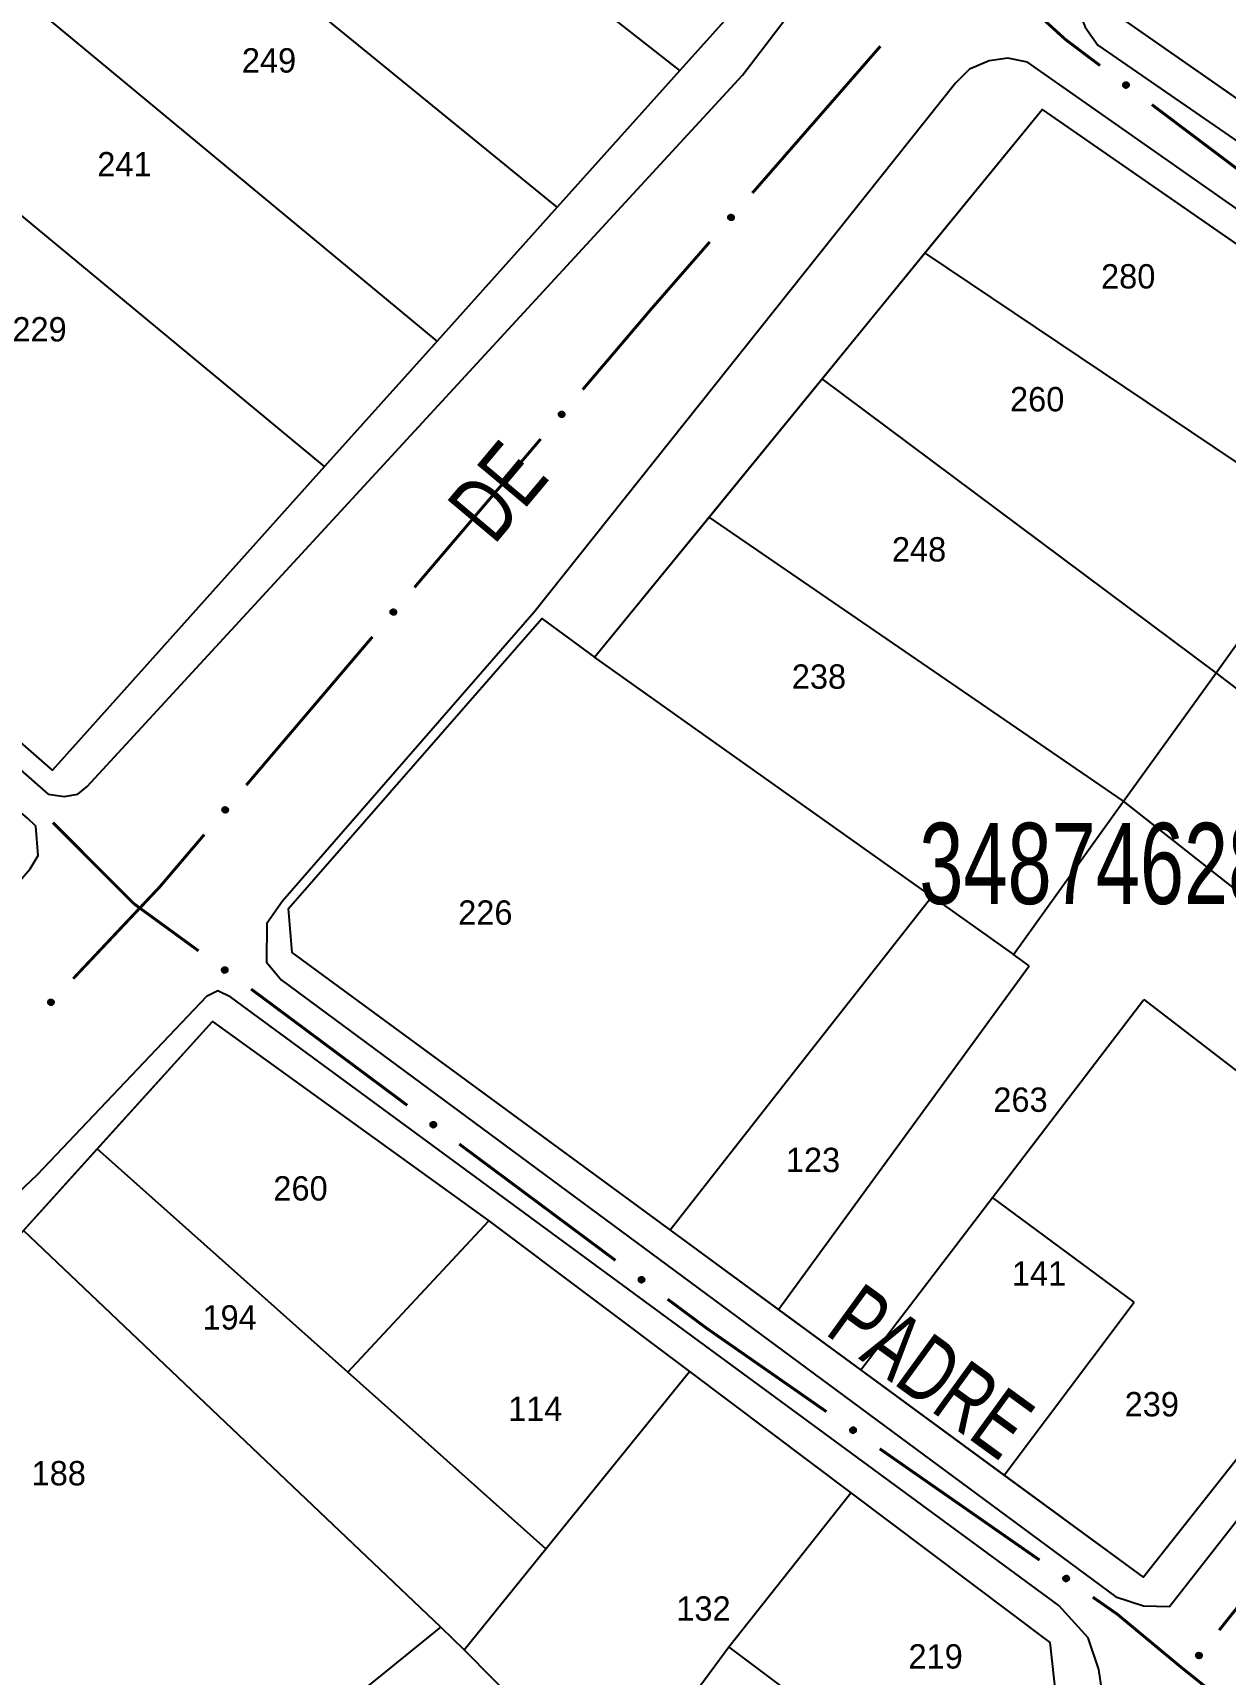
# Model space of a CAD drawing. Extents: x 199577 to 200882, y 4838726 to 4840156.
# Drawn here: x 199818.6 to 199892.1, y 4839425.2 to 4839526.4 of the extents above; entities that cross this region are included whole.
import ezdxf
from ezdxf.enums import TextEntityAlignment as Align

# ---------------------------------------------------------------- set-up
doc = ezdxf.new("R2010")
doc.units = 0
doc.header["$LTSCALE"] = 1.5
doc.header["$MEASUREMENT"] = 0
for name, color, linetype in [('CD_MALHA_LOTES', 7, 'CONTINUOUS'), ('CD_TXT_QUADRA', 2, 'CONTINUOUS'), ('RU-QUADRA', 210, 'CONTINUOUS'), ('SV-EIXO-RUA-PAV', 20, 'CONTINUOUS'), ('SV-RUA-PAVIM', 7, 'CONTINUOUS'), ('SV-TXT-RUA-PAV', 7, 'CONTINUOUS'), ('Th_NmrPorta', 1, 'CONTINUOUS')]:
    doc.layers.add(name, color=color, linetype=linetype)
doc.styles.add('ARIAL', font='ARIAL.SHX')

msp = doc.modelspace()

# ---------------------------------------------------------------- linework, layer by layer
at = {"layer": 'CD_MALHA_LOTES', "linetype": 'Continuous', "flags": 128}
for points in [[(199894.34, 4839543.23), (199884.64, 4839530.86), (199885.38, 4839527.5), (199896.29, 4839519.91)], [(199858.52, 4839524.04), (199837.62, 4839540.43)], [(199850.96, 4839515.61), (199825.62, 4839536.28)], [(199864.74, 4839530.98), (199858.52, 4839524.04)], [(199843.56, 4839507.36), (199818.83, 4839527.85)], [(199858.52, 4839524.04), (199850.96, 4839515.61)], [(199836.63, 4839499.63), (199809.78, 4839521.83)], [(199873.63, 4839512.8), (199880.86, 4839521.64)], [(199880.86, 4839521.64), (199904.67, 4839505.15)], [(199850.96, 4839515.61), (199843.56, 4839507.36)], [(199867.29, 4839505.04), (199873.63, 4839512.8)], [(199898.27, 4839496.25), (199873.63, 4839512.8)], [(199843.56, 4839507.36), (199836.63, 4839499.63)], [(199860.32, 4839496.52), (199867.29, 4839505.04)], [(199891.57, 4839486.93), (199867.29, 4839505.04)], [(199836.63, 4839499.63), (199819.86, 4839480.92)], [(199853.26, 4839487.89), (199860.32, 4839496.52)], [(199885.87, 4839479.01), (199860.32, 4839496.52)], [(199819.86, 4839480.92), (199803.73, 4839495.01)], [(199891.57, 4839486.93), (199895.92, 4839492.99)], [(199834.41, 4839472.41), (199850.01, 4839490.27)], [(199850.01, 4839490.27), (199853.26, 4839487.89)], [(199874.05, 4839473.15), (199853.26, 4839487.89)], [(199885.87, 4839479.01), (199891.57, 4839486.93)], [(199916.23, 4839468.03), (199891.57, 4839486.93)], [(199879.08, 4839469.57), (199885.87, 4839479.01)], [(199909.92, 4839460.06), (199885.87, 4839479.01)], [(199865.89, 4839462.77), (199874.05, 4839473.15)], [(199874.05, 4839473.15), (199879.08, 4839469.57)], [(199857.92, 4839452.6), (199834.63, 4839469.69), (199834.41, 4839472.41)], [(199864.6, 4839447.69), (199880.05, 4839468.88)], [(199880.05, 4839468.88), (199879.08, 4839469.57)], [(199877.79, 4839454.6), (199887.11, 4839466.8)], [(199887.11, 4839466.8), (199896.11, 4839459.88)], [(199822.61, 4839457.6), (199829.71, 4839465.44)], [(199829.71, 4839465.44), (199846.74, 4839453.16)], [(199857.92, 4839452.6), (199865.89, 4839462.77)], [(199818.06, 4839452.57), (199822.61, 4839457.6)], [(199838.05, 4839443.84), (199822.61, 4839457.6)], [(199869.67, 4839443.98), (199877.79, 4839454.6)], [(199886.52, 4839448.16), (199877.79, 4839454.6)], [(199838.05, 4839443.84), (199846.74, 4839453.16)], [(199846.74, 4839453.16), (199859.11, 4839443.88)], [(199864.6, 4839447.69), (199857.92, 4839452.6)], [(199843.78, 4839428.13), (199818.06, 4839452.57)], [(199902.14, 4839450.23), (199887.09, 4839431.2)], [(199869.67, 4839443.98), (199864.6, 4839447.69)], [(199878.5, 4839437.5), (199886.52, 4839448.16)], [(199850.26, 4839432.95), (199838.05, 4839443.84)], [(199850.26, 4839432.95), (199859.11, 4839443.88)], [(199859.11, 4839443.88), (199869.06, 4839436.4)], [(199878.5, 4839437.5), (199869.67, 4839443.98)], [(199887.09, 4839431.2), (199878.5, 4839437.5)], [(199861.55, 4839426.91), (199869.06, 4839436.4)], [(199869.06, 4839436.4), (199881.33, 4839427.18)], [(199845.23, 4839426.74), (199850.26, 4839432.95)], [(199837.49, 4839423.02), (199843.78, 4839428.13)], [(199843.78, 4839428.13), (199845.23, 4839426.74)], [(199854.2, 4839417.66), (199845.23, 4839426.74)], [(199857.38, 4839421.28), (199861.55, 4839426.91)], [(199875.14, 4839416.72), (199861.55, 4839426.91)], [(199881.33, 4839427.18), (199881.72, 4839423.64), (199875.14, 4839416.72)]]:
    msp.add_lwpolyline(points, dxfattribs=at)
at = {"layer": 'RU-QUADRA', "linetype": 'Continuous', "flags": 128}
for points in [[(199974.39, 4839547.94), (199929.76, 4839582.71), (199925.41, 4839582.84), (199884.64, 4839530.86), (199885.38, 4839527.5), (199935.95, 4839492.31)], [(199864.74, 4839530.98), (199858.52, 4839524.04), (199850.96, 4839515.61), (199843.56, 4839507.36), (199836.63, 4839499.63), (199819.86, 4839480.92), (199803.73, 4839495.01), (199795.38, 4839502.3), (199778.64, 4839516.7), (199767.8, 4839525.55), (199776.81, 4839534.36), (199781.31, 4839538.76), (199785.42, 4839542.78), (199792.49, 4839549.7), (199800.09, 4839557.13), (199807.3, 4839564.18), (199815.42, 4839572.12), (199832.55, 4839558.84), (199839.48, 4839553.46), (199844.32, 4839549.72), (199864.5, 4839534.07)], [(199931.11, 4839486.84), (199887.09, 4839431.2), (199834.63, 4839469.69), (199834.41, 4839472.41), (199850.01, 4839490.27), (199853.26, 4839487.89), (199880.86, 4839521.64)]]:
    msp.add_lwpolyline(points, close=True, dxfattribs=at)
msp.add_lwpolyline([(199789.99, 4839424.14), (199805.55, 4839438.75), (199829.71, 4839465.44), (199846.74, 4839453.16), (199859.11, 4839443.88), (199869.06, 4839436.4), (199881.33, 4839427.18), (199881.72, 4839423.64)], dxfattribs=at)
at = {"layer": 'SV-EIXO-RUA-PAV', "const_width": 0.18}
for points in [[(199875.39045, 4839532.232746), (199882.040525, 4839526.168383)], [(199862.992213, 4839516.486477), (199870.880157, 4839525.529726)], [(199882.040525, 4839526.168383), (199882.28, 4839525.95)], [(199882.28, 4839525.95), (199884.417432, 4839524.340081)], [(199887.612514, 4839521.933538), (199897.19776, 4839514.713907)], [(199856.75, 4839509.33), (199860.362899, 4839513.472061)], [(199856.423624, 4839508.94639), (199856.75, 4839509.33)], [(199852.53561, 4839504.37656), (199856.423624, 4839508.94639)], [(199842.167571, 4839492.190348), (199849.9436, 4839501.330007)], [(199831.799532, 4839480.004136), (199839.575561, 4839489.143795)], [(199819.877664, 4839477.702068), (199824.822589, 4839472.747503)], [(199826.47, 4839473.74), (199829.207522, 4839476.957583)], [(199825.937838, 4839473.17598), (199826.47, 4839473.74)], [(199821.13397, 4839468.084531), (199825.937838, 4839473.17598)], [(199824.822589, 4839472.747503), (199824.87, 4839472.7)], [(199824.87, 4839472.7), (199828.856938, 4839469.795231)], [(199832.089884, 4839467.439798), (199832.57, 4839467.09)], [(199832.57, 4839467.09), (199841.719399, 4839460.27937)], [(199844.928034, 4839457.890927), (199854.553938, 4839450.725596)], [(199857.762573, 4839448.337153), (199859.366891, 4839447.142931)], [(199859.366891, 4839447.142931), (199860.15, 4839446.56)], [(199860.15, 4839446.56), (199867.555973, 4839441.404461)], [(199870.838854, 4839439.11914), (199880.687498, 4839432.263178)], [(199891.762577, 4839427.942877), (199899.244551, 4839437.324778)], [(199883.970379, 4839429.977857), (199884.7911, 4839429.406527)], [(199884.7911, 4839429.406527), (199885.49, 4839428.92)], [(199885.49, 4839428.92), (199888.680306, 4839426.268317)], [(199888.680306, 4839426.268317), (199889.34, 4839425.72)], [(199889.34, 4839425.72), (199893.354557, 4839422.506685)]]:
    msp.add_lwpolyline(points, dxfattribs=at)
at = {"layer": 'SV-EIXO-RUA-PAV'}
for points in [[(199885.966434, 4839523.311182), (199886.014763, 4839523.318685), (199886.057834, 4839523.315251), (199886.092933, 4839523.302047), (199886.120907, 4839523.282292), (199886.147249, 4839523.258858), (199886.168595, 4839523.229372), (199886.185037, 4839523.191398), (199886.192904, 4839523.14297), (199886.186486, 4839523.099079), (199886.175382, 4839523.063976), (199886.156462, 4839523.03362), (199886.133268, 4839523.008412), (199886.101907, 4839522.987252), (199886.063262, 4839522.970965), (199886.014374, 4839522.964233), (199885.972171, 4839522.967889), (199885.938557, 4839522.981552), (199885.90816, 4839523.000766), (199885.881554, 4839523.025013), (199885.860767, 4839523.054078), (199885.844439, 4839523.093017), (199885.838434, 4839523.141357), (199885.8416, 4839523.183491), (199885.854787, 4839523.217288), (199885.874378, 4839523.246788), (199885.89756, 4839523.273495), (199885.926307, 4839523.296186), (199885.966434, 4839523.311182)], [(199861.500154, 4839514.94335), (199861.496133, 4839514.992093), (199861.502645, 4839515.034807), (199861.51833, 4839515.06887), (199861.540039, 4839515.095356), (199861.5653, 4839515.119951), (199861.59624, 4839515.139129), (199861.635294, 4839515.152807), (199861.684162, 4839515.157184), (199861.72748, 4839515.147637), (199861.761697, 4839515.134046), (199861.790619, 4839515.113), (199861.814101, 4839515.088059), (199861.832959, 4839515.055262), (199861.846435, 4839515.015549), (199861.849646, 4839514.966304), (199861.842975, 4839514.924472), (199861.826938, 4839514.891924), (199861.805595, 4839514.862982), (199861.779504, 4839514.838181), (199861.749025, 4839514.819531), (199861.709016, 4839514.806035), (199861.660369, 4839514.80351), (199861.618571, 4839514.809687), (199861.585805, 4839514.825262), (199861.557785, 4839514.846916), (199861.532808, 4839514.871953), (199861.512236, 4839514.902252), (199861.500154, 4839514.94335)], [(199851.062658, 4839502.815184), (199851.058038, 4839502.863873), (199851.064023, 4839502.906665), (199851.079288, 4839502.940918), (199851.100669, 4839502.967669), (199851.125626, 4839502.992573), (199851.156327, 4839503.012131), (199851.19521, 4839503.026289), (199851.24402, 4839503.031267), (199851.287452, 4839503.022254), (199851.321834, 4839503.009085), (199851.351013, 4839502.988396), (199851.3748, 4839502.963747), (199851.39406, 4839502.931184), (199851.408024, 4839502.89164), (199851.411841, 4839502.842439), (199851.405685, 4839502.800528), (199851.390051, 4839502.767784), (199851.369066, 4839502.738582), (199851.343282, 4839502.713462), (199851.313034, 4839502.694438), (199851.273194, 4839502.68045), (199851.224583, 4839502.677326), (199851.182711, 4839502.682989), (199851.149757, 4839502.698159), (199851.121472, 4839502.719467), (199851.096189, 4839502.744194), (199851.075245, 4839502.774237), (199851.062658, 4839502.815184)], [(199840.694619, 4839490.628972), (199840.689999, 4839490.677661), (199840.695984, 4839490.720452), (199840.711249, 4839490.754706), (199840.73263, 4839490.781457), (199840.757587, 4839490.806361), (199840.788288, 4839490.825918), (199840.827171, 4839490.840077), (199840.875981, 4839490.845054), (199840.919413, 4839490.836042), (199840.953796, 4839490.822873), (199840.982974, 4839490.802184), (199841.006761, 4839490.777535), (199841.026021, 4839490.744972), (199841.039985, 4839490.705428), (199841.043802, 4839490.656227), (199841.037646, 4839490.614315), (199841.022012, 4839490.581572), (199841.001027, 4839490.55237), (199840.975243, 4839490.52725), (199840.944996, 4839490.508226), (199840.905155, 4839490.494238), (199840.856544, 4839490.491114), (199840.814672, 4839490.496776), (199840.781718, 4839490.511947), (199840.753433, 4839490.533255), (199840.72815, 4839490.557982), (199840.707206, 4839490.588025), (199840.694619, 4839490.628972)], [(199830.32658, 4839478.442759), (199830.32196, 4839478.491449), (199830.327945, 4839478.53424), (199830.34321, 4839478.568493), (199830.364591, 4839478.595245), (199830.389548, 4839478.620149), (199830.420249, 4839478.639706), (199830.459132, 4839478.653865), (199830.507942, 4839478.658842), (199830.551374, 4839478.64983), (199830.585757, 4839478.636661), (199830.614935, 4839478.615972), (199830.638722, 4839478.591322), (199830.657982, 4839478.55876), (199830.671946, 4839478.519216), (199830.675763, 4839478.470014), (199830.669607, 4839478.428103), (199830.653973, 4839478.39536), (199830.632988, 4839478.366157), (199830.607204, 4839478.341038), (199830.576957, 4839478.322013), (199830.537116, 4839478.308026), (199830.488505, 4839478.304902), (199830.446633, 4839478.310564), (199830.413679, 4839478.325735), (199830.385394, 4839478.347042), (199830.360111, 4839478.37177), (199830.339167, 4839478.401813), (199830.32658, 4839478.442759)], [(199830.422105, 4839468.791093), (199830.470309, 4839468.799364), (199830.513429, 4839468.796615), (199830.548734, 4839468.783971), (199830.577018, 4839468.764663), (199830.60373, 4839468.741651), (199830.625542, 4839468.712508), (199830.642586, 4839468.674801), (199830.651222, 4839468.626504), (199830.645503, 4839468.582516), (199830.634958, 4839468.547241), (199830.616523, 4839468.516588), (199830.593733, 4839468.491014), (199830.562712, 4839468.469358), (199830.524331, 4839468.452459), (199830.475556, 4839468.44495), (199830.433301, 4839468.447935), (199830.399474, 4839468.461062), (199830.368775, 4839468.47979), (199830.341787, 4839468.503611), (199830.320541, 4839468.532341), (199830.303595, 4839468.571016), (199830.296822, 4839468.619255), (199830.299318, 4839468.661433), (199830.311966, 4839468.695436), (199830.331085, 4839468.725244), (199830.35384, 4839468.752316), (199830.382222, 4839468.775461), (199830.422105, 4839468.791093)], [(199819.582766, 4839466.60087), (199819.580653, 4839466.649733), (199819.588828, 4839466.69216), (199819.605832, 4839466.725584), (199819.628559, 4839466.751202), (199819.654762, 4839466.774791), (199819.686427, 4839466.792746), (199819.725986, 4839466.804889), (199819.774987, 4839466.807353), (199819.817899, 4839466.796121), (199819.85156, 4839466.781204), (199819.879637, 4839466.759044), (199819.902126, 4839466.733205), (199819.919689, 4839466.699696), (199819.931603, 4839466.659487), (199819.932888, 4839466.610154), (199819.924588, 4839466.568615), (199819.907292, 4839466.536718), (199819.884835, 4839466.508632), (199819.857795, 4839466.484869), (199819.82661, 4839466.467424), (199819.786104, 4839466.455501), (199819.737396, 4839466.454878), (199819.695871, 4839466.462683), (199819.663739, 4839466.479527), (199819.636586, 4839466.502259), (199819.612607, 4839466.528252), (199819.593233, 4839466.559332), (199819.582766, 4839466.60087)], [(199843.274192, 4839459.259244), (199843.322478, 4839459.26702), (199843.365568, 4839459.263829), (199843.400741, 4839459.250824), (199843.428826, 4839459.231227), (199843.4553, 4839459.207943), (199843.476812, 4839459.178578), (199843.493469, 4839459.140698), (199843.50161, 4839459.092315), (199843.49544, 4839459.048388), (199843.484535, 4839459.013223), (199843.465787, 4839458.982761), (199843.442736, 4839458.957422), (199843.411495, 4839458.936085), (199843.372942, 4839458.91958), (199843.324093, 4839458.912572), (199843.28187, 4839458.915989), (199843.248179, 4839458.929462), (199843.217675, 4839458.948504), (199843.190931, 4839458.9726), (199843.169981, 4839459.001546), (199843.153433, 4839459.040393), (199843.147154, 4839459.088699), (199843.150082, 4839459.130849), (199843.163078, 4839459.164721), (199843.182502, 4839459.194331), (199843.205533, 4839459.221168), (199843.234151, 4839459.244021), (199843.274192, 4839459.259244)], [(199856.108731, 4839449.70547), (199856.157018, 4839449.713246), (199856.200108, 4839449.710055), (199856.235281, 4839449.69705), (199856.263366, 4839449.677453), (199856.28984, 4839449.654168), (199856.311352, 4839449.624804), (199856.328008, 4839449.586924), (199856.336149, 4839449.538541), (199856.329979, 4839449.494614), (199856.319074, 4839449.459449), (199856.300326, 4839449.428987), (199856.277275, 4839449.403648), (199856.246034, 4839449.382311), (199856.207481, 4839449.365806), (199856.158632, 4839449.358797), (199856.116409, 4839449.362215), (199856.082719, 4839449.375688), (199856.052214, 4839449.39473), (199856.025471, 4839449.418825), (199856.00452, 4839449.447772), (199855.987972, 4839449.486619), (199855.981694, 4839449.534924), (199855.984622, 4839449.577075), (199855.997618, 4839449.610946), (199856.017041, 4839449.640557), (199856.040072, 4839449.667394), (199856.06869, 4839449.690247), (199856.108731, 4839449.70547)], [(199869.142384, 4839440.434235), (199869.190399, 4839440.443541), (199869.233569, 4839440.44172), (199869.269137, 4839440.429839), (199869.29783, 4839440.411144), (199869.325031, 4839440.388712), (199869.347465, 4839440.360046), (199869.365316, 4839440.322714), (199869.374989, 4839440.274614), (199869.370218, 4839440.230513), (199869.360435, 4839440.195019), (199869.342664, 4839440.163977), (199869.32043, 4839440.137918), (199869.289882, 4839440.1156), (199869.251873, 4839440.097879), (199869.203271, 4839440.089322), (199869.160962, 4839440.091397), (199869.12686, 4839440.103793), (199869.095765, 4839440.121856), (199869.068271, 4839440.145091), (199869.046411, 4839440.173357), (199869.028637, 4839440.211658), (199869.020828, 4839440.25974), (199869.022416, 4839440.301963), (199869.034329, 4839440.33623), (199869.052802, 4839440.366442), (199869.074969, 4839440.393997), (199869.102847, 4839440.417748), (199869.142384, 4839440.434235)], [(199882.273909, 4839431.292952), (199882.321924, 4839431.302258), (199882.365094, 4839431.300438), (199882.400662, 4839431.288556), (199882.429355, 4839431.269861), (199882.456556, 4839431.247429), (199882.47899, 4839431.218763), (199882.496841, 4839431.181431), (199882.506514, 4839431.133331), (199882.501743, 4839431.089231), (199882.49196, 4839431.053736), (199882.474189, 4839431.022694), (199882.451955, 4839430.996636), (199882.421407, 4839430.974317), (199882.383398, 4839430.956596), (199882.334796, 4839430.94804), (199882.292487, 4839430.950115), (199882.258385, 4839430.96251), (199882.227291, 4839430.980574), (199882.199796, 4839431.003808), (199882.177936, 4839431.032074), (199882.160162, 4839431.070376), (199882.152353, 4839431.118458), (199882.153941, 4839431.16068), (199882.165854, 4839431.194947), (199882.184327, 4839431.225159), (199882.206494, 4839431.252714), (199882.234372, 4839431.276465), (199882.273909, 4839431.292952)], [(199890.339933, 4839426.335528), (199890.33377, 4839426.384047), (199890.338394, 4839426.427007), (199890.352563, 4839426.461727), (199890.373085, 4839426.489144), (199890.397238, 4839426.514827), (199890.427303, 4839426.535349), (199890.465717, 4839426.550735), (199890.514344, 4839426.55726), (199890.558041, 4839426.54963), (199890.592824, 4839426.53756), (199890.622644, 4839426.517808), (199890.647202, 4839426.493926), (199890.667486, 4839426.461991), (199890.682698, 4839426.42291), (199890.688075, 4839426.373854), (199890.683253, 4839426.331769), (199890.668666, 4839426.298546), (199890.648618, 4839426.268692), (199890.623645, 4839426.242766), (199890.594017, 4839426.222792), (199890.554641, 4839426.207547), (199890.506153, 4839426.202881), (199890.464123, 4839426.207211), (199890.430703, 4839426.221328), (199890.401756, 4839426.241727), (199890.375701, 4839426.265639), (199890.353814, 4839426.295002), (199890.339933, 4839426.335528)]]:
    msp.add_lwpolyline(points, close=True, dxfattribs=at)
for points in [[(199885.838434, 4839523.141357), (199886.101907, 4839522.987252)], [(199885.841148, 4839523.160318), (199886.113179, 4839522.999839)], [(199885.8416, 4839523.183491), (199886.133268, 4839523.008412)], [(199885.844439, 4839523.093017), (199886.063262, 4839522.970965)], [(199885.845424, 4839523.116099), (199886.079845, 4839522.980531)], [(199885.850503, 4839523.197687), (199886.142153, 4839523.022431)], [(199885.854787, 4839523.217288), (199886.156462, 4839523.03362)], [(199885.858433, 4839523.072135), (199886.032342, 4839522.971896)], [(199885.860767, 4839523.054078), (199886.014374, 4839522.964233)], [(199885.866398, 4839523.23013), (199886.162945, 4839523.047769)], [(199885.874378, 4839523.246788), (199886.175382, 4839523.063976)], [(199885.875009, 4839523.037442), (199885.987853, 4839522.96953)], [(199885.881554, 4839523.025013), (199885.972171, 4839522.967889)], [(199885.889653, 4839523.258738), (199886.178033, 4839523.085945)], [(199885.89756, 4839523.273495), (199886.186486, 4839523.099079)], [(199885.915627, 4839523.281882), (199886.186299, 4839523.124134)], [(199885.926307, 4839523.296186), (199886.192904, 4839523.14297)], [(199885.94596, 4839523.301742), (199886.185023, 4839523.167802)], [(199885.966434, 4839523.311182), (199886.185037, 4839523.191398)], [(199885.992925, 4839523.314199), (199886.170655, 4839523.214498)], [(199886.014763, 4839523.318685), (199886.168595, 4839523.229372)], [(199886.039324, 4839523.316833), (199886.150257, 4839523.248653)], [(199886.057834, 4839523.315251), (199886.147249, 4839523.258858)], [(199861.496133, 4839514.992093), (199861.59624, 4839515.139129)], [(199861.499042, 4839514.969989), (199861.611223, 4839515.140118)], [(199861.49974, 4839515.016458), (199861.575695, 4839515.12222)], [(199861.500154, 4839514.94335), (199861.635294, 4839515.152807)], [(199861.502645, 4839515.034807), (199861.5653, 4839515.119951)], [(199861.508102, 4839514.922252), (199861.658829, 4839515.151103)], [(199861.512236, 4839514.902252), (199861.684162, 4839515.157184)], [(199861.525738, 4839514.890574), (199861.702476, 4839515.149246)], [(199861.532808, 4839514.871953), (199861.72748, 4839515.147637)], [(199861.546961, 4839514.863009), (199861.739975, 4839515.138265)], [(199861.557785, 4839514.846916), (199861.761697, 4839515.134046)], [(199861.573828, 4839514.837763), (199861.776971, 4839515.12048)], [(199861.585805, 4839514.825262), (199861.790619, 4839515.113)], [(199861.605049, 4839514.819584), (199861.800754, 4839515.097926)], [(199861.618571, 4839514.809687), (199861.814101, 4839515.088059)], [(199861.641651, 4839514.807575), (199861.821211, 4839515.067407)], [(199861.660369, 4839514.80351), (199861.832959, 4839515.055262)], [(199861.686063, 4839514.808672), (199861.838081, 4839515.032775)], [(199861.709016, 4839514.806035), (199861.846435, 4839515.015549)], [(199861.730847, 4839514.818497), (199861.843291, 4839514.984775)], [(199861.749025, 4839514.819531), (199861.849646, 4839514.966304)], [(199861.766639, 4839514.832545), (199861.842462, 4839514.940232)], [(199861.779504, 4839514.838181), (199861.842975, 4839514.924472)], [(199851.058038, 4839502.863873), (199851.156327, 4839503.012131)], [(199851.061219, 4839502.841808), (199851.171297, 4839503.013304)], [(199851.061344, 4839502.888281), (199851.135991, 4839502.99497)], [(199851.062658, 4839502.815184), (199851.19521, 4839503.026289)], [(199851.064023, 4839502.906665), (199851.125626, 4839502.992573)], [(199851.070866, 4839502.794186), (199851.218764, 4839503.024875)], [(199851.075245, 4839502.774237), (199851.24402, 4839503.031267)], [(199851.08889, 4839502.762727), (199851.26243, 4839503.023555)], [(199851.096189, 4839502.744194), (199851.287452, 4839503.022254)], [(199851.11045, 4839502.735425), (199851.300062, 4839503.013036)], [(199851.121472, 4839502.719467), (199851.321834, 4839503.009085)], [(199851.137627, 4839502.710512), (199851.337274, 4839502.995708)], [(199851.149757, 4839502.698159), (199851.351013, 4839502.988396)], [(199851.169069, 4839502.692719), (199851.361333, 4839502.973448)], [(199851.182711, 4839502.682989), (199851.3748, 4839502.963747)], [(199851.205816, 4839502.681161), (199851.382164, 4839502.943184)], [(199851.224583, 4839502.677326), (199851.39406, 4839502.931184)], [(199851.250211, 4839502.682804), (199851.399459, 4839502.908762)], [(199851.273194, 4839502.68045), (199851.408024, 4839502.89164)], [(199851.294871, 4839502.69318), (199851.405259, 4839502.86083)], [(199851.313034, 4839502.694438), (199851.411841, 4839502.842439)], [(199851.330487, 4839502.707667), (199851.404978, 4839502.81628)], [(199851.343282, 4839502.713462), (199851.405685, 4839502.800528)], [(199840.689999, 4839490.677661), (199840.788288, 4839490.825918)], [(199840.69318, 4839490.655595), (199840.803258, 4839490.827092)], [(199840.693306, 4839490.702069), (199840.767952, 4839490.808758)], [(199840.694619, 4839490.628972), (199840.827171, 4839490.840077)], [(199840.695984, 4839490.720452), (199840.757587, 4839490.806361)], [(199840.702827, 4839490.607973), (199840.850725, 4839490.838662)], [(199840.707206, 4839490.588025), (199840.875981, 4839490.845054)], [(199840.720851, 4839490.576515), (199840.894391, 4839490.837342)], [(199840.72815, 4839490.557982), (199840.919413, 4839490.836042)], [(199840.742412, 4839490.549213), (199840.932023, 4839490.826824)], [(199840.753433, 4839490.533255), (199840.953796, 4839490.822873)], [(199840.769588, 4839490.5243), (199840.969235, 4839490.809496)], [(199840.781718, 4839490.511947), (199840.982974, 4839490.802184)], [(199840.80103, 4839490.506507), (199840.993294, 4839490.787236)], [(199840.814672, 4839490.496776), (199841.006761, 4839490.777535)], [(199840.837777, 4839490.494949), (199841.014125, 4839490.756971)], [(199840.856544, 4839490.491114), (199841.026021, 4839490.744972)], [(199840.882172, 4839490.496592), (199841.03142, 4839490.72255)], [(199840.905155, 4839490.494238), (199841.039985, 4839490.705428)], [(199840.926832, 4839490.506968), (199841.03722, 4839490.674618)], [(199840.944996, 4839490.508226), (199841.043802, 4839490.656227)], [(199840.962448, 4839490.521455), (199841.036939, 4839490.630067)], [(199840.975243, 4839490.52725), (199841.037646, 4839490.614315)], [(199830.32196, 4839478.491449), (199830.420249, 4839478.639706)], [(199830.325141, 4839478.469383), (199830.435219, 4839478.64088)], [(199830.325267, 4839478.515857), (199830.399913, 4839478.622546)], [(199830.32658, 4839478.442759), (199830.459132, 4839478.653865)], [(199830.327945, 4839478.53424), (199830.389548, 4839478.620149)], [(199830.334788, 4839478.421761), (199830.482686, 4839478.65245)], [(199830.339167, 4839478.401813), (199830.507942, 4839478.658842)], [(199830.352812, 4839478.390302), (199830.526352, 4839478.65113)], [(199830.360111, 4839478.37177), (199830.551374, 4839478.64983)], [(199830.374373, 4839478.363001), (199830.563984, 4839478.640612)], [(199830.385394, 4839478.347042), (199830.585757, 4839478.636661)], [(199830.401549, 4839478.338088), (199830.601196, 4839478.623284)], [(199830.413679, 4839478.325735), (199830.614935, 4839478.615972)], [(199830.432991, 4839478.320294), (199830.625255, 4839478.601024)], [(199830.446633, 4839478.310564), (199830.638722, 4839478.591322)], [(199830.469738, 4839478.308737), (199830.646086, 4839478.570759)], [(199830.488505, 4839478.304902), (199830.657982, 4839478.55876)], [(199830.514134, 4839478.31038), (199830.663381, 4839478.536338)], [(199830.537116, 4839478.308026), (199830.671946, 4839478.519216)], [(199830.558793, 4839478.320756), (199830.669181, 4839478.488405)], [(199830.576957, 4839478.322013), (199830.675763, 4839478.470014)], [(199830.594409, 4839478.335243), (199830.6689, 4839478.443855)], [(199830.607204, 4839478.341038), (199830.669607, 4839478.428103)], [(199830.382222, 4839468.775461), (199830.651222, 4839468.626504)], [(199830.401784, 4839468.781328), (199830.642947, 4839468.651207)], [(199830.422105, 4839468.791093), (199830.642586, 4839468.674801)], [(199830.448545, 4839468.794531), (199830.627838, 4839468.697669)], [(199830.470309, 4839468.799364), (199830.625542, 4839468.712508)], [(199830.494897, 4839468.797903), (199830.6069, 4839468.731495)], [(199830.513429, 4839468.796615), (199830.60373, 4839468.741651)], [(199830.296822, 4839468.619255), (199830.562712, 4839468.469358)], [(199830.299234, 4839468.638256), (199830.573783, 4839468.482123)], [(199830.299318, 4839468.661433), (199830.593733, 4839468.491014)], [(199830.303595, 4839468.571016), (199830.524331, 4839468.452459)], [(199830.304213, 4839468.594111), (199830.54076, 4839468.462288)], [(199830.307994, 4839468.675769), (199830.602394, 4839468.505173)], [(199830.311966, 4839468.695436), (199830.616523, 4839468.516588)], [(199830.31792, 4839468.550359), (199830.4934, 4839468.452898)], [(199830.320541, 4839468.532341), (199830.475556, 4839468.44495)], [(199830.323371, 4839468.708461), (199830.622781, 4839468.530838)], [(199830.331085, 4839468.725244), (199830.634958, 4839468.547241)], [(199830.335046, 4839468.515934), (199830.448955, 4839468.449825)], [(199830.341787, 4839468.503611), (199830.433301, 4839468.447935)], [(199830.346169, 4839468.737435), (199830.63726, 4839468.569249)], [(199830.35384, 4839468.752316), (199830.645503, 4839468.582516)], [(199830.371771, 4839468.760989), (199830.644917, 4839468.607566)], [(199819.580653, 4839466.649733), (199819.686427, 4839466.792746)], [(199819.582696, 4839466.627533), (199819.701438, 4839466.793149)], [(199819.582766, 4839466.60087), (199819.725986, 4839466.804889)], [(199819.585209, 4839466.673939), (199819.665237, 4839466.776653)], [(199819.588828, 4839466.69216), (199819.654762, 4839466.774791)], [(199819.589885, 4839466.579478), (199819.749436, 4839466.802266)], [(199819.593233, 4839466.559332), (199819.774987, 4839466.807353)], [(199819.606269, 4839466.547135), (199819.792977, 4839466.798705)], [(199819.612607, 4839466.528252), (199819.817899, 4839466.796121)], [(199819.626399, 4839466.518762), (199819.830019, 4839466.786268)], [(199819.636586, 4839466.502259), (199819.85156, 4839466.781204)], [(199819.652259, 4839466.492486), (199819.866292, 4839466.767052)], [(199819.663739, 4839466.479527), (199819.879637, 4839466.759044)], [(199819.682746, 4839466.473102), (199819.889175, 4839466.743585)], [(199819.695871, 4839466.462683), (199819.902126, 4839466.733205)], [(199819.718852, 4839466.459672), (199819.908425, 4839466.71229)], [(199819.737396, 4839466.454878), (199819.919689, 4839466.699696)], [(199819.763273, 4839466.459032), (199819.923929, 4839466.677026)], [(199819.786104, 4839466.455501), (199819.931603, 4839466.659487)], [(199819.808406, 4839466.467101), (199819.927259, 4839466.628859)], [(199819.82661, 4839466.467424), (199819.932888, 4839466.610154)], [(199819.844719, 4839466.479739), (199819.924691, 4839466.584382)], [(199819.857795, 4839466.484869), (199819.924588, 4839466.568615)], [(199843.147154, 4839459.088699), (199843.411495, 4839458.936085)], [(199843.149761, 4839459.107675), (199843.422695, 4839458.948736)], [(199843.150082, 4839459.130849), (199843.442736, 4839458.957422)], [(199843.153433, 4839459.040393), (199843.372942, 4839458.91958)], [(199843.154287, 4839459.06348), (199843.389471, 4839458.92924)], [(199843.158905, 4839459.145096), (199843.451541, 4839458.971491)], [(199843.163078, 4839459.164721), (199843.465787, 4839458.982761)], [(199843.167545, 4839459.01959), (199843.342017, 4839458.920336)], [(199843.169981, 4839459.001546), (199843.324093, 4839458.912572)], [(199843.174616, 4839459.177628), (199843.47219, 4839458.996946)], [(199843.182502, 4839459.194331), (199843.484535, 4839459.013223)], [(199843.184317, 4839458.984991), (199843.297543, 4839458.917719)], [(199843.190931, 4839458.9726), (199843.28187, 4839458.915989)], [(199843.19771, 4839459.206367), (199843.487062, 4839459.035206)], [(199843.205533, 4839459.221168), (199843.49544, 4839459.048388)], [(199843.223552, 4839459.229657), (199843.495111, 4839459.073442)], [(199843.234151, 4839459.244021), (199843.50161, 4839459.092315)], [(199843.253772, 4839459.249688), (199843.493589, 4839459.117102)], [(199843.274192, 4839459.259244), (199843.493469, 4839459.140698)], [(199843.300666, 4839459.262411), (199843.478957, 4839459.163716)], [(199843.322478, 4839459.26702), (199843.476812, 4839459.178578)], [(199843.34705, 4839459.265307), (199843.458366, 4839459.197755)], [(199843.365568, 4839459.263829), (199843.4553, 4839459.207943)], [(199855.984622, 4839449.577075), (199856.277275, 4839449.403648)], [(199855.993444, 4839449.591321), (199856.28608, 4839449.417717)], [(199855.997618, 4839449.610946), (199856.300326, 4839449.428987)], [(199856.009156, 4839449.623854), (199856.306729, 4839449.443172)], [(199856.017041, 4839449.640557), (199856.319074, 4839449.459449)], [(199856.032249, 4839449.652592), (199856.321601, 4839449.481432)], [(199856.040072, 4839449.667394), (199856.329979, 4839449.494614)], [(199856.058091, 4839449.675883), (199856.32965, 4839449.519668)], [(199856.06869, 4839449.690247), (199856.336149, 4839449.538541)], [(199856.088311, 4839449.695914), (199856.328128, 4839449.563328)], [(199856.108731, 4839449.70547), (199856.328008, 4839449.586924)], [(199856.135205, 4839449.708637), (199856.313496, 4839449.609942)], [(199856.157018, 4839449.713246), (199856.311352, 4839449.624804)], [(199856.181589, 4839449.711533), (199856.292906, 4839449.643981)], [(199856.200108, 4839449.710055), (199856.28984, 4839449.654168)], [(199855.981694, 4839449.534924), (199856.246034, 4839449.382311)], [(199855.984301, 4839449.5539), (199856.257234, 4839449.394962)], [(199855.987972, 4839449.486619), (199856.207481, 4839449.365806)], [(199855.988826, 4839449.509706), (199856.22401, 4839449.375465)], [(199856.002084, 4839449.465816), (199856.176556, 4839449.366561)], [(199856.00452, 4839449.447772), (199856.158632, 4839449.358797)], [(199856.018856, 4839449.431217), (199856.132082, 4839449.363945)], [(199856.025471, 4839449.418825), (199856.116409, 4839449.362215)], [(199869.020828, 4839440.25974), (199869.289882, 4839440.1156)], [(199869.022416, 4839440.301963), (199869.32043, 4839440.137918)], [(199869.022831, 4839440.27879), (199869.300675, 4839440.1286)], [(199869.028637, 4839440.211658), (199869.251873, 4839440.097879)], [(199869.028758, 4839440.234761), (199869.268087, 4839440.108059)], [(199869.030781, 4839440.316482), (199869.328784, 4839440.15226)], [(199869.034329, 4839440.33623), (199869.342664, 4839440.163977)], [(199869.043403, 4839440.191314), (199869.22094, 4839440.097652)], [(199869.045451, 4839440.349497), (199869.348614, 4839440.178358)], [(199869.046411, 4839440.173357), (199869.203271, 4839440.089322)], [(199869.052802, 4839440.366442), (199869.360435, 4839440.195019)], [(199869.061266, 4839440.157266), (199869.176571, 4839440.093624)], [(199869.06762, 4839440.378955), (199869.362263, 4839440.217072)], [(199869.068271, 4839440.145091), (199869.160962, 4839440.091397)], [(199869.074969, 4839440.393997), (199869.370218, 4839440.230513)], [(199869.092709, 4839440.403054), (199869.369094, 4839440.255544)], [(199869.102847, 4839440.417748), (199869.374989, 4839440.274614)], [(199869.122278, 4839440.424035), (199869.366186, 4839440.299133)], [(199869.142384, 4839440.434235), (199869.365316, 4839440.322714)], [(199869.168744, 4839440.438241), (199869.35008, 4839440.345259)], [(199869.190399, 4839440.443541), (199869.347465, 4839440.360046)], [(199869.215013, 4839440.442609), (199869.328419, 4839440.378627)], [(199869.233569, 4839440.44172), (199869.325031, 4839440.388712)], [(199882.152353, 4839431.118458), (199882.421407, 4839430.974317)], [(199882.153941, 4839431.16068), (199882.451955, 4839430.996636)], [(199882.154356, 4839431.137507), (199882.4322, 4839430.987318)], [(199882.160162, 4839431.070376), (199882.383398, 4839430.956596)], [(199882.160283, 4839431.093478), (199882.399612, 4839430.966776)], [(199882.162306, 4839431.1752), (199882.460309, 4839431.010978)], [(199882.165854, 4839431.194947), (199882.474189, 4839431.022694)], [(199882.174928, 4839431.050032), (199882.352465, 4839430.956369)], [(199882.176976, 4839431.208215), (199882.480139, 4839431.037075)], [(199882.177936, 4839431.032074), (199882.334796, 4839430.94804)], [(199882.184327, 4839431.225159), (199882.49196, 4839431.053736)], [(199882.192791, 4839431.015983), (199882.308096, 4839430.952341)], [(199882.199145, 4839431.237672), (199882.493788, 4839431.075789)], [(199882.199796, 4839431.003808), (199882.292487, 4839430.950115)], [(199882.206494, 4839431.252714), (199882.501743, 4839431.089231)], [(199882.224234, 4839431.261771), (199882.500619, 4839431.114261)], [(199882.234372, 4839431.276465), (199882.506514, 4839431.133331)], [(199882.253803, 4839431.282752), (199882.497711, 4839431.157851)], [(199882.273909, 4839431.292952), (199882.496841, 4839431.181431)], [(199882.300269, 4839431.296958), (199882.481605, 4839431.203976)], [(199882.321924, 4839431.302258), (199882.47899, 4839431.218763)], [(199882.346538, 4839431.301327), (199882.459944, 4839431.237344)], [(199882.365094, 4839431.300438), (199882.456556, 4839431.247429)], [(199890.33377, 4839426.384047), (199890.427303, 4839426.535349)], [(199890.3363, 4839426.408548), (199890.407522, 4839426.517552)], [(199890.33765, 4839426.362093), (199890.442228, 4839426.536998)], [(199890.338394, 4839426.427007), (199890.397238, 4839426.514827)], [(199890.339933, 4839426.335528), (199890.465717, 4839426.550735)], [(199890.348804, 4839426.314801), (199890.489304, 4839426.550069)], [(199890.353814, 4839426.295002), (199890.514344, 4839426.55726)], [(199890.367817, 4839426.283931), (199890.53299, 4839426.550136)], [(199890.375701, 4839426.265639), (199890.558041, 4839426.54963)], [(199890.390234, 4839426.257327), (199890.570937, 4839426.540818)], [(199890.401756, 4839426.241727), (199890.592824, 4839426.53756)], [(199890.418187, 4839426.233289), (199890.608681, 4839426.52468)], [(199890.430703, 4839426.221328), (199890.622644, 4839426.517808)], [(199890.450178, 4839426.216503), (199890.633433, 4839426.503194)], [(199890.464123, 4839426.207211), (199890.647202, 4839426.493926)], [(199890.487274, 4839426.206118), (199890.655215, 4839426.473606)], [(199890.506153, 4839426.202881), (199890.667486, 4839426.461991)], [(199890.531595, 4839426.209169), (199890.673594, 4839426.439751)], [(199890.554641, 4839426.207547), (199890.682698, 4839426.42291)], [(199890.575902, 4839426.220958), (199890.680913, 4839426.392027)], [(199890.594017, 4839426.222792), (199890.688075, 4839426.373854)], [(199890.61104, 4839426.236568), (199890.682046, 4839426.347491)], [(199890.623645, 4839426.242766), (199890.683253, 4839426.331769)]]:
    msp.add_lwpolyline(points, dxfattribs=at)
at = {"layer": 'SV-RUA-PAVIM', "linetype": 'Continuous'}
for points in [[(199937.38, 4839491.78, 4.24), (199975.79, 4839547.2, 5.79), (199976.12, 4839548.32, 5.79), (199976, 4839548.85, 5.79), (199975.44, 4839549.63, 5.87), (199930.97, 4839584.39, 3.41), (199929.03, 4839584.84, 3.41), (199925.82, 4839584.8, 3.41), (199923.83, 4839584.04, 3.43), (199883.14, 4839532.74, 2.34), (199882.78, 4839531.14, 2.34), (199882.82, 4839528.38, 2.44), (199883.51, 4839526.7, 2.44), (199884.28, 4839525.6, 2.44), (199934.64, 4839490.88, 2.52), (199935.65, 4839490.75, 2.52), (199936.45, 4839490.88, 2.52)], [(199819.58, 4839479.44, 1.82), (199820.57, 4839479.3, 1.82), (199821.41, 4839479.45, 1.82), (199822, 4839479.93, 1.82), (199862.38, 4839523.74, 2.66), (199867.16, 4839530.03, 2.67), (199867.48, 4839531.88, 2.67), (199867, 4839533.55, 2.67), (199866.06, 4839535.11, 2.75), (199816.67, 4839572.91, 2.77), (199815.75, 4839573.46, 2.77), (199814.97, 4839573.64, 2.96), (199813.41, 4839573.65, 2.96), (199811.75, 4839573.03, 2.96), (199781.7, 4839544.32, 1.51), (199764.67, 4839527.7, 2.86)], [(199931.18, 4839483.66, 3.3), (199932.4, 4839485.27, 3.42), (199932.55, 4839487.51, 3.42), (199931.72, 4839488.27, 3.42), (199879.94, 4839524.55, 3.3), (199878.74, 4839524.8, 3.31), (199877.59, 4839524.64, 3.34), (199876.38, 4839524.11, 3.34), (199875.52, 4839523.26, 3.34), (199849.55, 4839490.67, 3.34), (199834.04, 4839472.85, 3.8), (199833.06, 4839471.48, 3.8), (199833.04, 4839469.09, 3.8), (199833.95, 4839468, 3.8), (199885.4, 4839429.99, 3.8), (199887.1, 4839429.45, 3.8), (199888.69, 4839429.4, 3.9)]]:
    msp.add_polyline3d(points, close=True, dxfattribs=at)
for points in [[(199784.29, 4839435.78, 3.23), (199801.99, 4839455.79, 3.23), (199818.47, 4839474.84, 3.09), (199818.98, 4839475.67, 3.09), (199818.82, 4839477.47, 3.09), (199818.32, 4839477.96, 3.09), (199762.35, 4839525.25, 3.46), (199745.96, 4839510.43, 2.64), (199723.87, 4839488.99, 2.63), (199723.34, 4839487.48, 2.69), (199724.19, 4839486.05, 2.56), (199781.31, 4839435.62, 3.29), (199782.49, 4839435.38, 3.32), (199783.35, 4839435.54, 3.33)], [(199784.2, 4839379.57, 3.09), (199805.78, 4839356.56, 3.09), (199807.19, 4839355.07, 3.09), (199808.71, 4839354.5, 3.09), (199809.79, 4839354.5, 3.13), (199810.73, 4839354.86, 3.16), (199815.56, 4839358.17, 3.56), (199842.71, 4839380.96, 4.16), (199858.24, 4839394.71, 3.64), (199865.52, 4839400.72, 3.68), (199869.08, 4839404.44, 3.93), (199884.08, 4839422.18, 3.58), (199884.54, 4839424.15, 3.63), (199884.35, 4839425.52, 3.63), (199883.69, 4839427.46, 3.63), (199881.88, 4839429.47, 3.63), (199830.84, 4839466.95, 3.8), (199830.04, 4839467.34, 3.8), (199829.34, 4839466.99, 3.8), (199818.92, 4839455.99, 3.8), (199803.25, 4839441.19, 3.51), (199783.55, 4839422.56, 3.04), (199763.01, 4839402.26, 3.94), (199784.2, 4839379.71, 3.94)]]:
    msp.add_polyline3d(points, dxfattribs=at)

# ---------------------------------------------------------------- texts
at = {"layer": 'CD_TXT_QUADRA', "style": 'ARIAL', "width": 0.7}
msp.add_text('348746282', height=5, dxfattribs=at).set_placement((199873.28, 4839472.68))
at = {"layer": 'SV-TXT-RUA-PAV', "style": 'ARIAL', "width": 0.7}
for s, rotation, p in [('DE', 50, (199847.07, 4839494.75)), ('PADRE', 324, (199867.38, 4839446.23))]:
    msp.add_text(s, height=4, rotation=rotation, dxfattribs=at).set_placement(p)
at = {"layer": 'Th_NmrPorta', "color": 1}
for s, p in [('249', (199831.52577, 4839524.656651)), ('241', (199822.614517, 4839518.259695)), ('280', (199884.481219, 4839511.35321)), ('229', (199817.384517, 4839508.089695)), ('260', (199878.871219, 4839503.78321)), ('248', (199871.591219, 4839494.53321)), ('238', (199865.421219, 4839486.69321)), ('226', (199844.859886, 4839472.154927)), ('263', (199877.843349, 4839460.62577)), ('123', (199865.053442, 4839456.91375)), ('260', (199833.468307, 4839455.161178)), ('141', (199878.982182, 4839449.916739)), ('194', (199829.097985, 4839447.213156)), ('239', (199885.936266, 4839441.862573)), ('114', (199847.938113, 4839441.585479)), ('188', (199818.567985, 4839437.613156)), ('132', (199858.305574, 4839429.275903)), ('219', (199872.612481, 4839426.327334))]:
    msp.add_text(s, height=1.5, dxfattribs=at).set_placement(p, align=Align.MIDDLE_LEFT)

doc.saveas('drawing.dxf')
